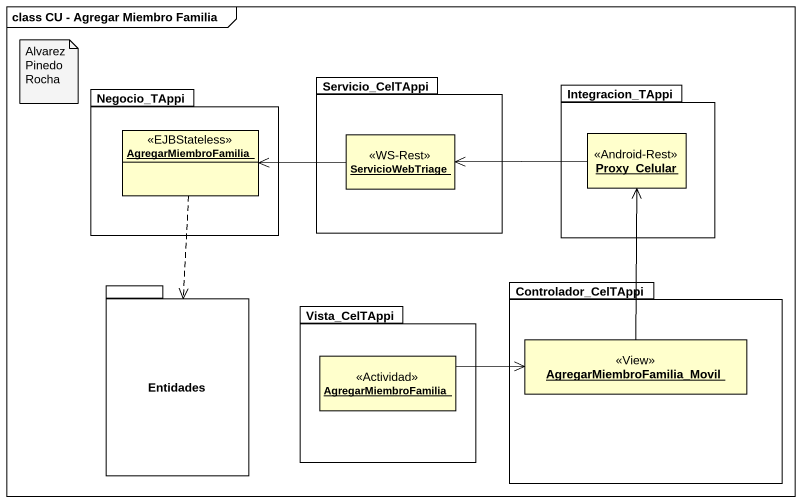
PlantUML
@startuml
mainframe class CU - Agregar Miembro Familia
hide circle
hide empty members
package Negocio_TAppi {
  object AgregarMiembroFamilia <<EJBStateless>>
}
package Servicio_CelTAppi {
  object ServicioWebTriage <<WS-Rest>>
}
package Integracion_TAppi {
  object Proxy_Celular <<Android-Rest>>
}
package Entidades {
}
package Controlador_CelTAppi {
  object AgregarMiembroFamilia_Movil <<View>>
}
package Vista_CelTAppi {
  object "AgregarMiembroFamilia" as AgregarMiembroFamilia_2 <<Actividad>>
}
AgregarMiembroFamilia ..> Entidades
ServicioWebTriage -left-> AgregarMiembroFamilia
Proxy_Celular -left-> ServicioWebTriage
AgregarMiembroFamilia_Movil -up-> Proxy_Celular
AgregarMiembroFamilia_2 -right-> AgregarMiembroFamilia_Movil
note as N1
  Alvarez
  Pinedo
  Rocha
end note
@enduml
